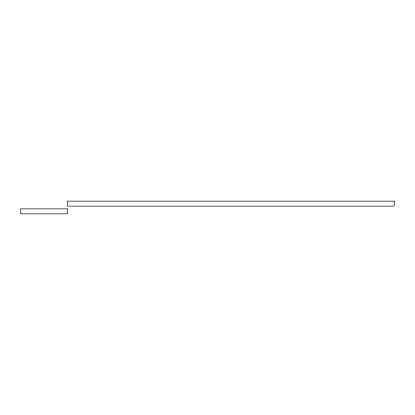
<?xml version="1.0" encoding="UTF-8"?>
<svg xmlns="http://www.w3.org/2000/svg" width="415" height="415" viewBox="0 0 415 415"><rect width="100%" height="100%" fill="white"/><g stroke="black" fill="none" stroke-linecap="round" stroke-linejoin="round"><path stroke-width="0.62" d="M394.25 201.13L67.412 201.13L67.412 206.12L394.25 206.12L394.25 201.13M67.412 208.88L20.75 208.88L20.75 213.87L67.412 213.87L67.412 208.88"/></g></svg>
